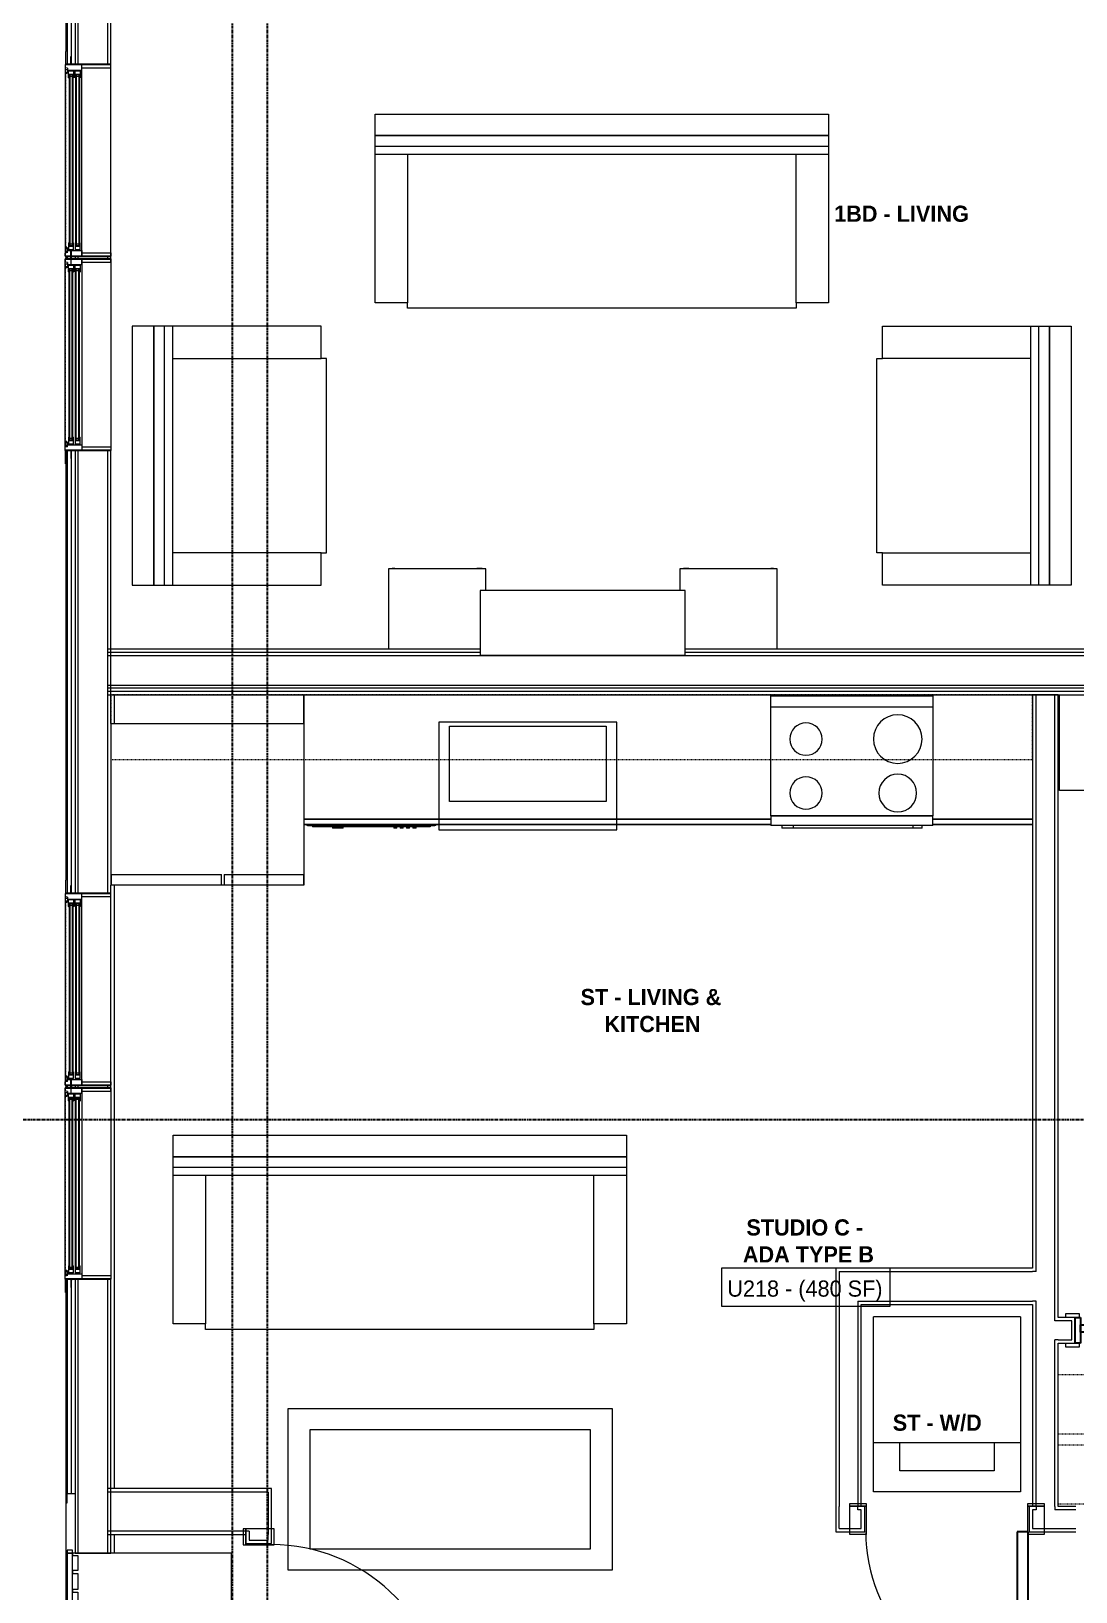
# Model space of a CAD drawing. Header units: inches. Extents: x -4093 to -1777, y 9773 to 12264.
# Drawn here: x -3866.6 to -3673.1, y 10379.7 to 10668.9 of the extents above; entities that cross this region are included whole.
import ezdxf

# ---------------------------------------------------------------- set-up
doc = ezdxf.new("R2010")
doc.units = ezdxf.units.IN
doc.header["$MEASUREMENT"] = 0
doc.linetypes.add('Dash', pattern=[0.25, 0.125, -0.125])
doc.linetypes.add('Grid Line 1_2_', pattern=[0.875, 0.5, -0.125, 0.125, -0.125])
for name, color, linetype, lineweight in [('0-1', 7, 'Continuous', 5), ('0-2', 7, 'Continuous', 9), ('A-AREA-IDEN', 2, 'Continuous', 9), ('A-DETL-GENF', 92, 'Continuous', 18), ('A-DETL-GENF-HDLN', 1, 'Dash', 9), ('A-DOOR-1', 7, 'Continuous', 9), ('A-DOOR-2', 10, 'Continuous', 30), ('A-DOOR-FRAM-1', 10, 'Continuous', 30), ('A-FLOR-1', 7, 'Continuous', 9), ('A-GENM', 5, 'Continuous', 9), ('A-GLAZ', 151, 'Continuous', 18), ('A-GLAZ-1', 151, 'Continuous', 9), ('A-GLAZ-2', 151, 'Continuous', 30), ('A-WALL', 113, 'Continuous', 18), ('A-WALL-1', 7, 'Continuous', 9), ('A-WALL-2', 250, 'Continuous', 18), ('A-WALL-3', 113, 'Continuous', 9), ('I-FURN', 30, 'Continuous', 9), ('I-FURN-1', 7, 'Continuous', 9), ('I-WALL-1', 7, 'Continuous', 9), ('P-SANR-FIXT-1', 7, 'Continuous', 9), ('Q-CASE-1', 7, 'Continuous', 9), ('Q-CASE-HDLN-1', 7, 'Dash', 9), ('Q-SPCQ-1', 7, 'Continuous', 9), ('S-GRID-1', 1, 'Grid Line 1_2_', 30)]:
    doc.layers.add(name, color=color, linetype=linetype, lineweight=lineweight)
doc.styles.add('Century Gothic', font='ufonts.com_century-gothic.ttf', dxfattribs={"height": 3})
doc.styles.add('Century Gothic_B', font='GOTHICB.TTF', dxfattribs={"height": 3})

# ---------------------------------------------------------------- blocks, each defined once
blk = doc.blocks.new('Entertainment_Center_14771 - Entertainment_Center_14771-V1-BACKGROUND - 2ND FLOOR')
at = {"layer": 'I-FURN-1'}
for p, q in [((-18, 10), (-36, 10)), ((-36, 10), (-36, -4.88)), ((-34.85, 10.03), (-35.34, 10.03)), ((-35.34, 10.03), (-35.34, 10)), ((-34.85, 10), (-34.85, 10.03)), ((-18.66, 10.03), (-19.66, 10.03)), ((-19.66, 10.03), (-19.66, 10)), ((-18.66, 10), (-18.66, 10.03)), ((-18, 6), (-18, 10)), ((36, 10), (18, 10)), ((18, 10), (18, 6)), ((18.66, 10.03), (18.66, 10)), ((19.66, 10.03), (18.66, 10.03)), ((19.66, 10), (19.66, 10.03)), ((35.34, 10.03), (34.85, 10.03)), ((34.85, 10.03), (34.85, 10)), ((35.34, 10), (35.34, 10.03)), ((36, -4.88), (36, 10)), ((19, 6), (-19, 6)), ((-19, 6), (-19, -6)), ((19, -6), (19, 6)), ((-19, -6), (19, -6)), ((-19, -6.13), (-19, -6)), ((-19, -6), (19, -6)), ((19, -6.13), (-19, -6.13)), ((19, -6), (19, -6.13))]:
    blk.add_line(p, q, dxfattribs=at)
blk = doc.blocks.new('Couch-Both_Arms-Generic - 1-1372852-BACKGROUND - 2ND FLOOR')
at = {"layer": 'I-FURN'}
for p, q in [((-42, 17.5), (-36, 17.5)), ((-42, -10), (-42, 17.5)), ((-36, 18.5), (36, 18.5)), ((-36, 17.5), (-36, 18.5)), ((-36, 17.5), (-36, -10)), ((36, 18.5), (36, 17.5)), ((36, 17.5), (42, 17.5)), ((36, -10), (36, 17.5)), ((42, 17.5), (42, -10)), ((-42, -10), (42, -10)), ((-42, -13.5), (-42, -10)), ((-42, -11.5), (42, -11.5)), ((42, -10), (42, -13.5)), ((-42, -13.5), (42, -13.5)), ((42, -13.5), (-42, -13.5))]:
    blk.add_line(p, q, dxfattribs=at)
at = {"layer": 'I-FURN-1'}
for p, q in [((-42, -17.5), (-42, -13.5)), ((42, -13.5), (42, -17.5)), ((42, -17.5), (-42, -17.5))]:
    blk.add_line(p, q, dxfattribs=at)
blk = doc.blocks.new('Couch-Both_Arms-Generic - 2-1352635-BACKGROUND - 2ND FLOOR')
at = {"layer": 'I-FURN'}
for p, q in [((-24, 13.5), (24, 13.5)), ((24, 13.5), (-24, 13.5)), ((-24, 13.5), (-24, 10)), ((24, 10), (24, 13.5)), ((-24, 11.5), (24, 11.5)), ((-24, 10), (-24, -17.5)), ((-24, 10), (24, 10)), ((-18, -17.5), (-18, 10)), ((18, 10), (18, -17.5)), ((24, -17.5), (24, 10)), ((-24, -17.5), (-18, -17.5)), ((-18, -17.5), (-18, -18.5)), ((-18, -18.5), (18, -18.5)), ((18, -18.5), (18, -17.5)), ((18, -17.5), (24, -17.5))]:
    blk.add_line(p, q, dxfattribs=at)
at = {"layer": 'I-FURN-1'}
for p, q in [((24, 17.5), (-24, 17.5)), ((-24, 17.5), (-24, 13.5)), ((24, 13.5), (24, 17.5))]:
    blk.add_line(p, q, dxfattribs=at)
blk = doc.blocks.new('Couch-Both_Arms-Generic - 2-1523460-BACKGROUND - 2ND FLOOR')
at = {"layer": 'I-FURN'}
for p, q in [((-24, 17.5), (-18, 17.5)), ((-24, -10), (-24, 17.5)), ((-18, 18.5), (18, 18.5)), ((-18, 17.5), (-18, 18.5)), ((-18, 17.5), (-18, -10)), ((18, 18.5), (18, 17.5)), ((18, 17.5), (24, 17.5)), ((18, -10), (18, 17.5)), ((24, 17.5), (24, -10)), ((-24, -10), (24, -10)), ((-24, -13.5), (-24, -10)), ((-24, -11.5), (24, -11.5)), ((24, -10), (24, -13.5)), ((-24, -13.5), (24, -13.5)), ((24, -13.5), (-24, -13.5))]:
    blk.add_line(p, q, dxfattribs=at)
at = {"layer": 'I-FURN-1'}
for p, q in [((-24, -17.5), (-24, -13.5)), ((24, -13.5), (24, -17.5)), ((24, -17.5), (-24, -17.5))]:
    blk.add_line(p, q, dxfattribs=at)
blk = doc.blocks.new('Table-Coffee - one-1372853-BACKGROUND - 2ND FLOOR')
at = {"layer": 'I-FURN-1'}
for p, q in [((-29.28, 11.25), (30.72, 11.25)), ((-29.28, -18.75), (-29.28, 11.25)), ((30.72, 11.25), (30.72, -18.75)), ((26.72, 7.25), (-25.28, 7.25)), ((-25.28, 7.25), (-25.28, -14.75)), ((26.72, -14.75), (26.72, 7.25)), ((-25.28, -14.75), (26.72, -14.75)), ((30.72, -18.75), (-29.28, -18.75))]:
    blk.add_line(p, q, dxfattribs=at)
blk = doc.blocks.new('SLIDING - FLUSH - SLIDING - FLUSH - 5-0 x 6-8-3203586-BACKGROUND - 2ND FLOOR')
at = {"layer": 'A-DOOR-1'}
for p, q in [((-32.75, 3.25), (-30.25, 3.25)), ((-32.75, 2.5), (-32.75, 3.25)), ((-30.25, 3.25), (-30.25, 2.5)), ((30.25, 3.25), (32.75, 3.25)), ((30.25, 2.5), (30.25, 3.25)), ((32.75, 3.25), (32.75, 2.5)), ((-30.25, 2.5), (-32.75, 2.5)), ((32.75, 2.5), (30.25, 2.5)), ((-32.75, -2.25), (-30.25, -2.25)), ((-32.75, -3), (-32.75, -2.25)), ((-30.25, -2.25), (-30.25, -3)), ((30.25, -2.25), (32.75, -2.25)), ((30.25, -3), (30.25, -2.25)), ((32.75, -2.25), (32.75, -3)), ((-30.25, -3), (-32.75, -3)), ((32.75, -3), (30.25, -3))]:
    blk.add_line(p, q, dxfattribs=at)
at = {"layer": 'A-DOOR-2'}
for p, q in [((-1, -0.88), (-1, 0.5)), ((-1, 0.5), (30, 0.5)), ((30, 0.5), (30, -0.88)), ((-30, -2.25), (-30, -0.88)), ((-30, -0.88), (1, -0.88)), ((1, -2.25), (-30, -2.25)), ((30, -0.88), (-1, -0.88)), ((1, -0.88), (1, -2.25))]:
    blk.add_line(p, q, dxfattribs=at)
at = {"layer": 'A-DOOR-FRAM-1'}
for p, q in [((-31, -2.25), (-31, 2.5)), ((-31, 2.5), (-30, 2.5)), ((-30, 2.5), (-30, -2.25)), ((30, 2.5), (31, 2.5)), ((30, -2.25), (30, 2.5)), ((31, 2.5), (31, -2.25)), ((-30, -2.25), (-31, -2.25)), ((31, -2.25), (30, -2.25))]:
    blk.add_line(p, q, dxfattribs=at)
blk = doc.blocks.new('OD_CW_Closet - OD_CW_Closet-3786599-BACKGROUND - 2ND FLOOR')
at = {"layer": 'Q-CASE-HDLN-1'}
for p, q in [((0.74, -24), (0.74, 0)), ((0.74, 0), (68.99, 0)), ((68.99, 0), (68.99, -24)), ((0.74, -11), (68.99, -11)), ((0.74, -13), (68.99, -13)), ((68.99, -24), (0.74, -24))]:
    blk.add_line(p, q, dxfattribs=at)
blk = doc.blocks.new('SWING - SINGLE - FLUSH - SWING - FLUSH - 2-6 x 6-8 - PASSAGE-4346079-BACKGROUND - 2ND FLOOR')
at = {"layer": 'A-DOOR-1'}
for p, q in [((-18, 2.375), (-18, 2.875)), ((-18, 2.875), (-15, 2.875)), ((-18, 2.375), (-15, 2.375)), ((-18, -2.875), (-18, 2.375)), ((-15, 2.375), (-18, 2.375)), ((-15, 2.875), (-15, 2.375)), ((-15, 2.375), (-15, -2.875)), ((15, 2.375), (15, 2.875)), ((15, 2.875), (18, 2.875)), ((15, 2.375), (18, 2.375)), ((15, -2.875), (15, 2.375)), ((18, 2.375), (15, 2.375)), ((18, 2.875), (18, 2.375)), ((18, 2.375), (18, -2.875)), ((-15, -2.875), (-18, -2.875)), ((18, -2.875), (15, -2.875))]:
    blk.add_line(p, q, dxfattribs=at)
blk.add_arc((15, -2.375), 30.067, 180, 266.18593, dxfattribs=at)
at = {"layer": 'A-DOOR-2'}
for p, q in [((13, -2.375), (13, -32.375)), ((15, -2.375), (13, -2.375)), ((15, -2.375), (15, -32.375)), ((15, -32.375), (13, -32.375))]:
    blk.add_line(p, q, dxfattribs=at)
blk = doc.blocks.new('Stacked Washer and Dryer - 26_x25_ - Private-1352637-BACKGROUND - 2ND FLOOR')
at = {"layer": 'P-SANR-FIXT-1'}
for p, q in [((0, 13.625), (32.4375, 13.625)), ((0, 13.625), (0, -13.625)), ((23.34375, 13.625), (23.34375, -13.625)), ((32.4375, 13.625), (32.4375, -13.625)), ((23.34375, 8.75), (28.53125, 8.75)), ((28.53125, 8.75), (28.53125, -8.75)), ((28.53125, -8.75), (23.34375, -8.75)), ((32.4375, -13.625), (0, -13.625))]:
    blk.add_line(p, q, dxfattribs=at)
blk = doc.blocks.new('Table-Night Stand - 18_ x 18_ x 24_-V51-BACKGROUND - 2ND FLOOR')
at = {"layer": 'I-FURN-1'}
for p, q in [((0.15, 0), (18.15, 0)), ((18.15, 0), (18.15, -17.69))]:
    blk.add_line(p, q, dxfattribs=at)
blk = doc.blocks.new('SWING - SINGLE - FLUSH - SWING - 32_ x 80_ - WITH ACOUSTICAL SEAL-4346071-BACKGROUND - 2ND FLOOR')
at = {"layer": 'A-DOOR-1'}
for p, q in [((-16, 2.87), (-19, 2.87)), ((-19, 2.87), (-19, -2.38)), ((-16, -2.38), (-16, 2.87)), ((19, 2.87), (16, 2.87)), ((16, 2.87), (16, -2.38)), ((19, -2.38), (19, 2.87)), ((-19, -2.38), (-16, -2.38)), ((-16, -2.38), (-19, -2.38)), ((-19, -2.38), (-19, -2.88)), ((-19, -2.88), (-16, -2.88)), ((-16, -2.88), (-16, -2.38)), ((16, -2.38), (19, -2.38)), ((19, -2.38), (16, -2.38)), ((16, -2.38), (16, -2.88)), ((16, -2.88), (19, -2.88)), ((19, -2.88), (19, -2.38))]:
    blk.add_line(p, q, dxfattribs=at)
blk.add_arc((16, 2.37), 32.07, 93.5759, 180, dxfattribs=at)
at = {"layer": 'A-DOOR-2'}
for p, q in [((14, 2.37), (14, 34.38)), ((16, 34.38), (14, 34.38)), ((16, 2.37), (16, 34.38)), ((16, 2.37), (14, 2.37))]:
    blk.add_line(p, q, dxfattribs=at)
blk = doc.blocks.new('OD_CW_Base Cabinet - OD_CW_Base Cabinet-4328933-BACKGROUND - 2ND FLOOR')
at = {"layer": 'Q-CASE-1'}
for p, q in [((0.74, 24), (0.74, 18.71)), ((0.74, 0), (87.29, 0)), ((117.29, 0), (135.79, 0))]:
    blk.add_line(p, q, dxfattribs=at)
blk = doc.blocks.new('OD_CW_Upper Cabinet - OD_CW_Upper Cabinet-4367001-BACKGROUND - 2ND FLOOR')
at = {"layer": 'Q-CASE-HDLN-1'}
for p, q in [((171.54, 24), (0.74, 24)), ((0.74, 24), (0.74, 12)), ((171.54, 12), (171.54, 24)), ((0.74, 12), (171.54, 12))]:
    blk.add_line(p, q, dxfattribs=at)
blk = doc.blocks.new('Refrigerator_-_Side-by-Side_6047 - 36_ X 30_-1372843-BACKGROUND - 2ND FLOOR')
at = {"layer": 'Q-SPCQ-1'}
for p, q in [((-17.88, 15.58), (17.87, 15.58)), ((-17.88, -14.42), (-17.88, 15.58)), ((-17.88, 15.58), (-3.13, 15.58)), ((-17.88, 15.58), (-17.88, 13.58)), ((-3.13, 13.58), (-3.13, 15.58)), ((-2.63, 15.58), (17.87, 15.58)), ((-2.63, 15.58), (-2.63, 13.58)), ((17.87, 15.58), (17.87, -14.42)), ((17.87, 13.58), (17.87, 15.58)), ((-3.13, 13.58), (-17.88, 13.58)), ((17.87, 13.58), (-2.63, 13.58)), ((17.87, -14.42), (-17.88, -14.42))]:
    blk.add_line(p, q, dxfattribs=at)
blk = doc.blocks.new('Stainless Steel Farmhous Kitchen Sink - Stainless Steel Farmhous Kitchen Sink-2443921-BACKGROUND - 2ND FLOOR')
at = {"layer": 'P-SANR-FIXT-1'}
for p, q in [((0, -2.25), (-33, -2.25)), ((-33, -2.25), (-33, -22.2)), ((0, -22.2), (0, -2.25)), ((-31, -16.96), (-31, -3)), ((-31, -3), (-2, -3)), ((-2, -3), (-2, -16.96)), ((-2, -16.96), (-31, -16.96)), ((-33, -22.2), (0, -22.2))]:
    blk.add_line(p, q, dxfattribs=at)
blk = doc.blocks.new('CTR - 1st Phase - Unit Layouts_rvt-1-BACKGROUND - 2ND FLOOR')
at = {"layer": 'A-FLOR-1'}
for p, q in [((-3851.23, 10545.94), (-3851.23, 10540.65)), ((-3851.23, 10510.65), (-3851.23, 10398.84)), ((-3851.23, 10390.34), (-3851.23, 10386.88))]:
    blk.add_line(p, q, dxfattribs=at)
at = {"layer": 'A-WALL-1'}
for p, q in [((-3681.05, 10545.94), (-3681.05, 10439.69)), ((-3676.3, 10545.94), (-3681.05, 10545.94)), ((-3676.3, 10432.94), (-3676.3, 10545.94)), ((-3716.92, 10439.69), (-3717.55, 10439.69)), ((-3717.55, 10439.69), (-3717.55, 10395.56)), ((-3712.8, 10439.69), (-3716.92, 10439.69)), ((-3681.05, 10439.69), (-3712.8, 10439.69)), ((-3712.8, 10395.56), (-3712.8, 10432.94)), ((-3712.8, 10432.94), (-3681.05, 10432.94)), ((-3681.05, 10432.94), (-3681.05, 10395.56)), ((-3676.3, 10430.56), (-3676.3, 10432.94)), ((-3673.17, 10430.56), (-3676.3, 10430.56)), ((-3673.17, 10425.81), (-3673.17, 10430.56)), ((-3676.3, 10425.81), (-3673.17, 10425.81)), ((-3676.3, 10395.56), (-3676.3, 10425.81)), ((-3717.55, 10395.56), (-3717.55, 10391.44)), ((-3712.17, 10395.56), (-3712.8, 10395.56)), ((-3712.17, 10390.81), (-3712.17, 10395.56)), ((-3681.05, 10395.56), (-3681.67, 10395.56)), ((-3681.67, 10395.56), (-3681.67, 10390.81)), ((-3673.05, 10395.56), (-3676.3, 10395.56)), ((-3826.85, 10390.34), (-3826.85, 10388.65)), ((-3826.85, 10388.65), (-3822.1, 10388.65)), ((-3822.1, 10388.65), (-3822.1, 10390.34)), ((-3717.55, 10391.44), (-3717.55, 10390.81)), ((-3717.55, 10390.81), (-3712.17, 10390.81)), ((-3681.67, 10390.81), (-3673.05, 10390.81))]:
    blk.add_line(p, q, dxfattribs=at)
at = {"layer": 'A-WALL-2'}
for p, q in [((-3680.42, 10439.06), (-3680.42, 10545.94)), ((-3676.92, 10433.56), (-3676.92, 10545.94)), ((-3716.92, 10439.06), (-3716.92, 10395.56)), ((-3716.92, 10439.06), (-3713.42, 10439.06)), ((-3713.42, 10439.06), (-3712.8, 10439.06)), ((-3712.8, 10439.06), (-3681.05, 10439.06)), ((-3680.42, 10439.06), (-3681.05, 10439.06)), ((-3713.42, 10433.56), (-3713.42, 10395.56)), ((-3713.42, 10433.56), (-3712.8, 10433.56)), ((-3712.8, 10433.56), (-3681.05, 10433.56)), ((-3680.42, 10433.56), (-3681.05, 10433.56)), ((-3680.42, 10432.94), (-3680.42, 10433.56)), ((-3680.42, 10395.56), (-3680.42, 10432.94)), ((-3676.92, 10432.94), (-3676.92, 10433.56)), ((-3676.92, 10429.94), (-3676.92, 10432.94)), ((-3676.3, 10429.94), (-3676.92, 10429.94)), ((-3673.8, 10429.94), (-3676.3, 10429.94)), ((-3673.8, 10428.19), (-3673.8, 10429.94)), ((-3676.3, 10426.44), (-3676.92, 10426.44)), ((-3676.92, 10395.56), (-3676.92, 10426.44)), ((-3676.3, 10426.44), (-3673.8, 10426.44)), ((-3673.8, 10426.44), (-3673.8, 10428.19)), ((-3822.72, 10398.21), (-3852.47, 10398.21)), ((-3822.72, 10398.21), (-3822.72, 10390.96)), ((-3716.92, 10394.94), (-3716.92, 10395.56)), ((-3716.92, 10391.44), (-3716.92, 10394.94)), ((-3713.42, 10394.94), (-3713.42, 10395.56)), ((-3712.8, 10394.94), (-3713.42, 10394.94)), ((-3712.8, 10393.19), (-3712.8, 10394.94)), ((-3680.42, 10394.94), (-3681.05, 10394.94)), ((-3681.05, 10394.94), (-3681.05, 10393.19)), ((-3680.42, 10395.56), (-3680.42, 10394.94)), ((-3676.92, 10395.56), (-3676.92, 10394.94)), ((-3673.05, 10394.94), (-3676.92, 10394.94)), ((-3712.8, 10391.44), (-3712.8, 10393.19)), ((-3681.05, 10393.19), (-3681.05, 10391.44)), ((-3826.22, 10390.96), (-3852.47, 10390.96)), ((-3826.22, 10390.96), (-3826.22, 10390.34)), ((-3826.22, 10390.34), (-3826.22, 10389.28)), ((-3826.22, 10389.28), (-3824.47, 10389.28)), ((-3824.47, 10389.28), (-3822.72, 10389.28)), ((-3822.72, 10390.96), (-3822.72, 10390.34)), ((-3822.72, 10389.28), (-3822.72, 10390.34)), ((-3716.92, 10391.44), (-3712.8, 10391.44)), ((-3681.05, 10391.44), (-3673.05, 10391.44))]:
    blk.add_line(p, q, dxfattribs=at)
at = {"layer": 'I-WALL-1'}
for p, q in [((-3822.1, 10398.84), (-3852.47, 10398.84)), ((-3852.47, 10398.84), (-3852.47, 10390.34)), ((-3822.1, 10398.21), (-3822.1, 10398.84)), ((-3822.1, 10390.34), (-3822.1, 10398.21)), ((-3852.47, 10390.34), (-3826.85, 10390.34))]:
    blk.add_line(p, q, dxfattribs=at)
at = {"layer": 'Q-CASE-1'}
for p, q in [((-3816.1, 10540.65), (-3816.1, 10545.94)), ((-3729.55, 10522.94), (-3816.1, 10522.94)), ((-3816.1, 10522.94), (-3729.55, 10522.94)), ((-3729.55, 10521.94), (-3816.1, 10521.94)), ((-3681.05, 10522.94), (-3699.55, 10522.94)), ((-3699.55, 10522.94), (-3681.05, 10522.94)), ((-3681.05, 10521.94), (-3699.55, 10521.94))]:
    blk.add_line(p, q, dxfattribs=at)
at = {"layer": 'Q-SPCQ-1'}
for p, q in [((-3729.55, 10543.75), (-3729.55, 10545.75)), ((-3729.55, 10545.75), (-3699.55, 10545.75)), ((-3699.55, 10545.75), (-3699.55, 10543.75)), ((-3729.55, 10523.5), (-3729.55, 10543.75)), ((-3729.55, 10543.75), (-3699.55, 10543.75)), ((-3699.55, 10543.75), (-3699.55, 10523.5)), ((-3815.6, 10521.94), (-3815.6, 10521.92)), ((-3815.4, 10521.72), (-3792.67, 10521.72)), ((-3814.51, 10521.72), (-3814.51, 10521.47)), ((-3792.69, 10521.72), (-3792.69, 10521.47)), ((-3792.67, 10521.72), (-3791.8, 10521.72)), ((-3791.6, 10521.92), (-3791.6, 10521.94)), ((-3729.55, 10523.5), (-3699.55, 10523.5)), ((-3729.55, 10523.5), (-3729.55, 10521.75)), ((-3699.55, 10523.5), (-3729.55, 10523.5)), ((-3699.55, 10521.75), (-3729.55, 10521.75)), ((-3727.55, 10521.75), (-3727.55, 10521.25)), ((-3725.42, 10521.75), (-3725.42, 10521.25)), ((-3703.16, 10521.25), (-3703.16, 10521.75)), ((-3701.55, 10521.25), (-3701.55, 10521.75)), ((-3699.55, 10521.75), (-3699.55, 10523.5)), ((-3792.69, 10521.47), (-3814.51, 10521.47)), ((-3810.77, 10521.47), (-3810.77, 10521.22)), ((-3809.79, 10521.22), (-3810.77, 10521.22)), ((-3808.81, 10521.22), (-3809.79, 10521.22)), ((-3808.81, 10521.22), (-3808.81, 10521.47)), ((-3799.45, 10521.47), (-3799.45, 10521.22)), ((-3798.86, 10521.22), (-3799.45, 10521.22)), ((-3798.86, 10521.22), (-3798.86, 10521.47)), ((-3798.27, 10521.47), (-3798.27, 10521.22)), ((-3797.68, 10521.22), (-3798.27, 10521.22)), ((-3797.68, 10521.22), (-3797.68, 10521.47)), ((-3797.09, 10521.47), (-3797.09, 10521.22)), ((-3796.5, 10521.22), (-3797.09, 10521.22)), ((-3796.5, 10521.22), (-3796.5, 10521.47)), ((-3795.91, 10521.47), (-3795.91, 10521.22)), ((-3795.31, 10521.22), (-3795.91, 10521.22)), ((-3795.31, 10521.22), (-3795.31, 10521.47)), ((-3725.42, 10521.25), (-3727.55, 10521.25)), ((-3703.16, 10521.25), (-3725.42, 10521.25)), ((-3701.55, 10521.25), (-3703.16, 10521.25))]:
    blk.add_line(p, q, dxfattribs=at)
for centre, radius, start, end in [((-3706.05, 10537.75), 4.5, 360, 180), ((-3723.05, 10537.75), 3, 360, 180), ((-3723.05, 10537.75), 3, 180, 360), ((-3706.05, 10537.75), 4.5, 180, 360), ((-3723.05, 10527.75), 3, 360, 180), ((-3706.05, 10527.75), 3.5, 360, 180), ((-3723.05, 10527.75), 3, 180, 360), ((-3706.05, 10527.75), 3.5, 180, 360), ((-3815.4, 10521.92), 0.197, 180, 270), ((-3815.4, 10521.92), 0.197, 195, 255), ((-3792.67, 10522.8), 1.07, 270, 306.3436), ((-3791.8, 10521.92), 0.197, 270, 0)]:
    blk.add_arc(centre, radius, start, end, dxfattribs=at)
at = {"layer": '0-2'}
for name, p, rotation in [('Couch-Both_Arms-Generic - 1-1372852-BACKGROUND - 2ND FLOOR', (-3760.9, 10636.09), 180), ('Couch-Both_Arms-Generic - 2-1352635-BACKGROUND - 2ND FLOOR', (-3830.4, 10590.26), 89.99999999994968), ('Couch-Both_Arms-Generic - 2-1523460-BACKGROUND - 2ND FLOOR', (-3691.4, 10590.26), 89.99999999996562), ('Table-Night Stand - 18_ x 18_ x 24_-V51-BACKGROUND - 2ND FLOOR', (-3657.9, 10528.25), 180), ('Refrigerator_-_Side-by-Side_6047 - 36_ X 30_-1372843-BACKGROUND - 2ND FLOOR', (-3833.97, 10526.23), 180), ('Couch-Both_Arms-Generic - 1-1372852-BACKGROUND - 2ND FLOOR', (-3798.34, 10446.86), 180), ('Stacked Washer and Dryer - 26_x25_ - Private-1352637-BACKGROUND - 2ND FLOOR', (-3696.92, 10430.69), 269.9999999999937), ('SLIDING - FLUSH - SLIDING - FLUSH - 5-0 x 6-8-3203586-BACKGROUND - 2ND FLOOR', (-3642.17, 10428.31), 180), ('SWING - SINGLE - FLUSH - SWING - 32_ x 80_ - WITH ACOUSTICAL SEAL-4346071-BACKGROUND - 2ND FLOOR', (-3824.47, 10372.4), 269.9999999999901)]:
    blk.add_blockref(name, p, dxfattribs=dict(at, rotation=rotation))
for name, p in [('Entertainment_Center_14771 - Entertainment_Center_14771-V1-BACKGROUND - 2ND FLOOR', (-3764.41, 10559.31)), ('OD_CW_Upper Cabinet - OD_CW_Upper Cabinet-4367001-BACKGROUND - 2ND FLOOR', (-3852.59, 10521.94)), ('OD_CW_Base Cabinet - OD_CW_Base Cabinet-4328933-BACKGROUND - 2ND FLOOR', (-3816.84, 10521.94)), ('Stainless Steel Farmhous Kitchen Sink - Stainless Steel Farmhous Kitchen Sink-2443921-BACKGROUND - 2ND FLOOR', (-3758.1, 10543.16)), ('OD_CW_Closet - OD_CW_Closet-3786599-BACKGROUND - 2ND FLOOR', (-3677.04, 10419.98)), ('Table-Coffee - one-1372853-BACKGROUND - 2ND FLOOR', (-3789.7, 10402.46)), ('SWING - SINGLE - FLUSH - SWING - FLUSH - 2-6 x 6-8 - PASSAGE-4346079-BACKGROUND - 2ND FLOOR', (-3696.92, 10393.19))]:
    blk.add_blockref(name, p, dxfattribs=at)
blk = doc.blocks.new('CTR - 1st Phase - Common Walls_rvt-1-BACKGROUND - 2ND FLOOR')
at = {"layer": 'A-WALL-2'}
for p, q in [((-3783.41, 10553.81), (-3852.47, 10553.81)), ((-3487.3, 10553.81), (-3745.41, 10553.81)), ((-3783.41, 10553.19), (-3852.47, 10553.19)), ((-3487.3, 10553.19), (-3745.41, 10553.19)), ((-3487.3, 10547.69), (-3852.47, 10547.69)), ((-3487.3, 10547.19), (-3852.47, 10547.19)), ((-3487.3, 10546.56), (-3852.47, 10546.56))]:
    blk.add_line(p, q, dxfattribs=at)
at = {"layer": 'I-WALL-1'}
for p, q in [((-3783.41, 10554.44), (-3852.47, 10554.44)), ((-3852.47, 10554.44), (-3852.47, 10545.94)), ((-3487.3, 10554.44), (-3745.41, 10554.44)), ((-3852.47, 10545.94), (-3487.3, 10545.94))]:
    blk.add_line(p, q, dxfattribs=at)
blk = doc.blocks.new('CTR - 1st Phase - Structure_rvt-1-BACKGROUND - 2ND FLOOR')
at = {"layer": 'S-GRID-1'}
for p, q in [((-3829.32, 9772.61), (-3829.32, 12247.5)), ((-3822.82, 9772.61), (-3822.82, 12247.5)), ((-1777.25, 10467.19), (-4076.95, 10467.19))]:
    blk.add_line(p, q, dxfattribs=at)
blk = doc.blocks.new('Window-Double_Hung-Marvin-Essential - 2-WIDE _TEMP ALL LOW_ ESDH3066-3454268-BACKGROUND - 2ND FLOOR')
at = {"layer": 'A-DETL-GENF'}
for p, q in [((-19.25, 3.23), (-19.25, 3.19)), ((-17.75, 3.23), (-19.25, 3.23)), ((-19.25, 3.19), (-17.9, 3.19)), ((-17.9, 3.19), (-17.9, 3.08)), ((-17.9, 3.08), (-17.75, 3.08)), ((-17.75, 4.28), (-17.16, 4.28)), ((-17.75, 4.28), (-17.75, 1.19)), ((-17.08, 3.87), (-17.16, 4.28)), ((-17.08, 3.87), (-16.19, 3.87)), ((-16.85, 4.25), (-16.85, 3.87)), ((-16.3, 4.25), (-16.85, 4.25)), ((-16.38, 3.77), (-16.72, 3.77)), ((-16.72, 3.77), (-16.72, 1.19)), ((-15.34, 3.69), (-16.56, 3.69)), ((-16.56, 2.75), (-16.56, 3.69)), ((-16.38, 3.87), (-16.38, 3.77)), ((-16.3, 4.01), (-16.3, 4.25)), ((-16.18, 4.01), (-16.3, 4.01)), ((-16.19, 3.97), (-16.1, 3.97)), ((-16.19, 3.87), (-16.19, 3.97)), ((-16.18, 4.22), (-16.1, 4.22)), ((-16.18, 4.22), (-16.18, 4.01)), ((-16.1, 3.97), (-16.1, 4.22)), ((-15.94, 2.87), (-15.94, 3.59)), ((-15.94, 3.59), (-15.28, 3.59)), ((15.84, 3.57), (-15.84, 3.57)), ((-15.84, 2.88), (-15.84, 3.57)), ((15.84, 3.45), (-15.84, 3.45)), ((15.84, 3.01), (-15.84, 3.01)), ((-15.54, 3.01), (-15.54, 3.45)), ((-15.34, 3.69), (-15.28, 3.63)), ((-15.28, 3.59), (-15.28, 3.63)), ((15.34, 3.69), (15.28, 3.63)), ((15.28, 3.59), (15.28, 3.63)), ((15.94, 3.59), (15.28, 3.59)), ((15.34, 3.69), (16.56, 3.69)), ((15.54, 3.01), (15.54, 3.45)), ((15.84, 2.88), (15.84, 3.57)), ((15.94, 2.87), (15.94, 3.59)), ((16.18, 4.22), (16.1, 4.22)), ((16.1, 3.97), (16.1, 4.22)), ((16.19, 3.97), (16.1, 3.97)), ((16.18, 4.22), (16.18, 4.01)), ((16.18, 4.01), (16.3, 4.01)), ((16.19, 3.87), (16.19, 3.97)), ((17.08, 3.87), (16.19, 3.87)), ((16.3, 4.01), (16.3, 4.25)), ((16.3, 4.25), (16.85, 4.25)), ((16.38, 3.87), (16.38, 3.77)), ((16.38, 3.77), (16.72, 3.77)), ((16.56, 2.75), (16.56, 3.69)), ((16.72, 3.77), (16.72, 1.19)), ((16.85, 4.25), (16.85, 3.87)), ((17.08, 3.87), (17.16, 4.28)), ((17.75, 4.28), (17.16, 4.28)), ((17.75, 4.28), (17.75, 1.19)), ((17.75, 3.23), (19.25, 3.23)), ((17.9, 3.08), (17.75, 3.08)), ((17.9, 3.19), (17.9, 3.08)), ((19.25, 3.19), (17.9, 3.19)), ((19.25, 3.23), (19.25, 3.19)), ((-16.72, 1.19), (-17.75, 1.19)), ((-16.56, 2.75), (-15.34, 2.75)), ((-15.34, 2.47), (-16.56, 2.47)), ((-16.56, 1.53), (-16.56, 2.47)), ((-16.56, 1.53), (-15.34, 1.53)), ((-15.28, 2.87), (-15.94, 2.87)), ((-15.94, 1.65), (-15.94, 2.37)), ((-15.94, 2.37), (-15.28, 2.37)), ((-15.28, 1.65), (-15.94, 1.65)), ((15.84, 2.88), (-15.84, 2.88)), ((15.84, 2.35), (-15.84, 2.35)), ((-15.84, 1.66), (-15.84, 2.35)), ((15.84, 2.23), (-15.84, 2.23)), ((15.84, 1.79), (-15.84, 1.79)), ((15.84, 1.66), (-15.84, 1.66)), ((-15.54, 1.79), (-15.54, 2.23)), ((-15.34, 2.75), (-15.28, 2.81)), ((-15.34, 2.47), (-15.28, 2.41)), ((-15.34, 1.53), (-15.28, 1.59)), ((-15.28, 2.81), (-15.28, 2.87)), ((-15.28, 2.37), (-15.28, 2.41)), ((-15.28, 1.59), (-15.28, 1.65)), ((15.28, 2.81), (15.28, 2.87)), ((15.28, 2.87), (15.94, 2.87)), ((15.34, 2.75), (15.28, 2.81)), ((15.34, 2.47), (15.28, 2.41)), ((15.28, 2.37), (15.28, 2.41)), ((15.94, 2.37), (15.28, 2.37)), ((15.28, 1.59), (15.28, 1.65)), ((15.28, 1.65), (15.94, 1.65)), ((15.34, 1.53), (15.28, 1.59)), ((16.56, 2.75), (15.34, 2.75)), ((15.34, 2.47), (16.56, 2.47)), ((16.56, 1.53), (15.34, 1.53)), ((15.54, 1.79), (15.54, 2.23)), ((15.84, 1.66), (15.84, 2.35)), ((15.94, 1.65), (15.94, 2.37)), ((16.56, 1.53), (16.56, 2.47)), ((16.72, 1.19), (17.75, 1.19))]:
    blk.add_line(p, q, dxfattribs=at)
at = {"layer": 'A-DETL-GENF-HDLN'}
blk.add_line((16.1, 4.22), (-16.5, 4.22), dxfattribs=at)
at = {"layer": 'A-GLAZ'}
for p, q in [((-17.13, 1.16), (-17.13, -4.19)), ((17.12, -4.19), (17.12, 1.16)), ((-17.13, -4.19), (-17.75, -4.19)), ((17.12, -4.19), (17.75, -4.19))]:
    blk.add_line(p, q, dxfattribs=at)
at = {"layer": 'A-GLAZ-1'}
for p, q in [((17.75, 4.28), (-17.75, 4.28)), ((20.21, 4.25), (17.75, 4.25)), ((17.75, 4.19), (20.21, 4.19)), ((20.21, 4.19), (20.21, 4.25)), ((-17.75, 1.19), (17.75, 1.19)), ((-17.75, -4.19), (17.75, -4.19))]:
    blk.add_line(p, q, dxfattribs=at)
at = {"layer": 'A-GLAZ-2'}
for p, q in [((-17.75, 4.28), (-17.75, 1.19)), ((17.75, 1.19), (17.75, 4.28)), ((-17.75, 1.16), (-17.75, -4.19)), ((17.75, -4.19), (17.75, 1.16))]:
    blk.add_line(p, q, dxfattribs=at)
blk = doc.blocks.new('V-Series_EWC4_SPVU_RFA_2015 - 2ND AND 3RD FLOOR-2226480-BACKGROUND - 2ND FLOOR')
at = {"layer": 'A-GENM'}
for p, q in [((-3859.97, 11740.34), (-3859.97, 11739.78)), ((-3858.97, 11740.34), (-3859.97, 11740.34)), ((-3859.97, 11739.78), (-3859.97, 11711.9)), ((-3858.97, 11739.78), (-3859.97, 11739.78)), ((-3859.97, 11739.78), (-3858.97, 11739.78)), ((-3858.97, 11739.78), (-3858.97, 11740.34)), ((-3858.97, 11711.9), (-3858.97, 11739.78)), ((-3829.54, 11739.78), (-3858.97, 11739.78)), ((-3858.97, 11739.78), (-3858.97, 11739.34)), ((-3858.97, 11739.34), (-3857.97, 11739.34)), ((-3857.97, 11739.34), (-3857.97, 11736.54)), ((-3829.54, 11711.9), (-3829.54, 11739.78)), ((-3857.97, 11736.54), (-3858.97, 11736.54)), ((-3858.97, 11736.54), (-3858.97, 11736.04)), ((-3858.97, 11736.04), (-3857.97, 11736.04)), ((-3857.97, 11736.04), (-3857.97, 11733.06)), ((-3857.97, 11733.06), (-3858.97, 11733.06)), ((-3858.97, 11733.06), (-3858.97, 11732.56)), ((-3858.97, 11732.56), (-3857.97, 11732.56)), ((-3857.97, 11732.56), (-3857.97, 11729.57)), ((-3857.97, 11729.57), (-3858.97, 11729.57)), ((-3858.97, 11729.57), (-3858.97, 11729.07)), ((-3858.97, 11729.07), (-3857.97, 11729.07)), ((-3857.97, 11729.07), (-3857.97, 11726.09)), ((-3857.97, 11726.09), (-3858.97, 11726.09)), ((-3858.97, 11726.09), (-3858.97, 11725.59)), ((-3858.97, 11725.59), (-3857.97, 11725.59)), ((-3857.97, 11725.59), (-3857.97, 11722.61)), ((-3857.97, 11722.61), (-3858.97, 11722.61)), ((-3858.97, 11722.61), (-3858.97, 11722.11)), ((-3858.97, 11722.11), (-3857.97, 11722.11)), ((-3857.97, 11722.11), (-3857.97, 11719.12)), ((-3857.97, 11719.12), (-3858.97, 11719.12)), ((-3858.97, 11719.12), (-3858.97, 11718.62)), ((-3858.97, 11718.62), (-3857.97, 11718.62)), ((-3857.97, 11718.62), (-3857.97, 11715.64)), ((-3857.97, 11715.64), (-3858.97, 11715.64)), ((-3858.97, 11715.64), (-3858.97, 11715.14)), ((-3858.97, 11715.14), (-3857.97, 11715.14)), ((-3857.97, 11715.14), (-3857.97, 11712.34)), ((-3859.97, 11711.9), (-3858.97, 11711.9)), ((-3859.97, 11711.9), (-3859.97, 11711.34)), ((-3858.97, 11711.9), (-3859.97, 11711.9)), ((-3859.97, 11711.34), (-3858.97, 11711.34)), ((-3857.97, 11712.34), (-3858.97, 11712.34)), ((-3858.97, 11712.34), (-3858.97, 11711.9)), ((-3858.97, 11711.34), (-3858.97, 11711.9)), ((-3858.97, 11711.9), (-3829.54, 11711.9))]:
    blk.add_line(p, q, dxfattribs=at)
blk = doc.blocks.new('Perforated Panel at Magic-Pak - hvac panel - 2nd floor 2-2702973-BACKGROUND - 2ND FLOOR')
at = {"layer": 'A-GLAZ-1'}
for p, q in [((19.01, 4.19), (-19.01, 4.19)), ((-19.01, 4.12), (19.01, 4.12))]:
    blk.add_line(p, q, dxfattribs=at)
blk = doc.blocks.new('Window-Double_Hung-Marvin-Essential - 2-WIDE _TEMP ALL LOW_ ESDH3066-3454271-BACKGROUND - 2ND FLOOR')
at = {"layer": 'A-DETL-GENF'}
for p, q in [((-16.72, -1.19), (-17.75, -1.19)), ((-17.75, -4.28), (-17.75, -1.19)), ((-16.72, -3.77), (-16.72, -1.19)), ((-16.56, -1.53), (-15.34, -1.53)), ((-16.56, -1.53), (-16.56, -2.47)), ((-15.34, -2.47), (-16.56, -2.47)), ((-16.56, -2.75), (-15.34, -2.75)), ((-16.56, -2.75), (-16.56, -3.69)), ((-15.28, -1.65), (-15.94, -1.65)), ((-15.94, -1.65), (-15.94, -2.37)), ((-15.94, -2.37), (-15.28, -2.37)), ((-15.28, -2.87), (-15.94, -2.87)), ((-15.94, -2.87), (-15.94, -3.59)), ((15.84, -1.66), (-15.84, -1.66)), ((-15.84, -1.66), (-15.84, -2.35)), ((15.84, -1.79), (-15.84, -1.79)), ((15.84, -2.23), (-15.84, -2.23)), ((15.84, -2.35), (-15.84, -2.35)), ((15.84, -2.88), (-15.84, -2.88)), ((-15.84, -2.88), (-15.84, -3.57)), ((-15.54, -1.79), (-15.54, -2.23)), ((-15.34, -1.53), (-15.28, -1.59)), ((-15.34, -2.47), (-15.28, -2.41)), ((-15.34, -2.75), (-15.28, -2.81)), ((-15.28, -1.59), (-15.28, -1.65)), ((-15.28, -2.37), (-15.28, -2.41)), ((-15.28, -2.81), (-15.28, -2.87)), ((15.34, -1.53), (15.28, -1.59)), ((15.28, -1.59), (15.28, -1.65)), ((15.28, -1.65), (15.94, -1.65)), ((15.28, -2.37), (15.28, -2.41)), ((15.94, -2.37), (15.28, -2.37)), ((15.34, -2.47), (15.28, -2.41)), ((15.34, -2.75), (15.28, -2.81)), ((15.28, -2.81), (15.28, -2.87)), ((15.28, -2.87), (15.94, -2.87)), ((16.56, -1.53), (15.34, -1.53)), ((15.34, -2.47), (16.56, -2.47)), ((16.56, -2.75), (15.34, -2.75)), ((15.54, -1.79), (15.54, -2.23)), ((15.84, -1.66), (15.84, -2.35)), ((15.84, -2.88), (15.84, -3.57)), ((15.94, -1.65), (15.94, -2.37)), ((15.94, -2.87), (15.94, -3.59)), ((16.56, -1.53), (16.56, -2.47)), ((16.56, -2.75), (16.56, -3.69)), ((16.72, -3.77), (16.72, -1.19)), ((16.72, -1.19), (17.75, -1.19)), ((17.75, -4.28), (17.75, -1.19)), ((-19.25, -3.23), (-19.25, -3.19)), ((-19.25, -3.19), (-17.9, -3.19)), ((-17.75, -3.23), (-19.25, -3.23)), ((-17.9, -3.19), (-17.9, -3.08)), ((-17.9, -3.08), (-17.75, -3.08)), ((-17.75, -4.28), (-17.16, -4.28)), ((-17.08, -3.87), (-17.16, -4.28)), ((-17.08, -3.87), (-16.19, -3.87)), ((-16.85, -4.25), (-16.85, -3.87)), ((-16.3, -4.25), (-16.85, -4.25)), ((-16.38, -3.77), (-16.72, -3.77)), ((-15.34, -3.69), (-16.56, -3.69)), ((-16.38, -3.87), (-16.38, -3.77)), ((-16.18, -4.01), (-16.3, -4.01)), ((-16.3, -4.01), (-16.3, -4.25)), ((-16.19, -3.87), (-16.19, -3.97)), ((-16.19, -3.97), (-16.1, -3.97)), ((-16.18, -4.22), (-16.18, -4.01)), ((-16.18, -4.22), (-16.1, -4.22)), ((-16.1, -3.97), (-16.1, -4.22)), ((-15.94, -3.59), (-15.28, -3.59)), ((15.84, -3.01), (-15.84, -3.01)), ((15.84, -3.45), (-15.84, -3.45)), ((15.84, -3.57), (-15.84, -3.57)), ((-15.54, -3.01), (-15.54, -3.45)), ((-15.34, -3.69), (-15.28, -3.63)), ((-15.28, -3.59), (-15.28, -3.63)), ((15.28, -3.59), (15.28, -3.63)), ((15.94, -3.59), (15.28, -3.59)), ((15.34, -3.69), (15.28, -3.63)), ((15.34, -3.69), (16.56, -3.69)), ((15.54, -3.01), (15.54, -3.45)), ((16.19, -3.97), (16.1, -3.97)), ((16.1, -3.97), (16.1, -4.22)), ((16.18, -4.22), (16.1, -4.22)), ((16.18, -4.22), (16.18, -4.01)), ((16.18, -4.01), (16.3, -4.01)), ((17.08, -3.87), (16.19, -3.87)), ((16.19, -3.87), (16.19, -3.97)), ((16.3, -4.01), (16.3, -4.25)), ((16.3, -4.25), (16.85, -4.25)), ((16.38, -3.87), (16.38, -3.77)), ((16.38, -3.77), (16.72, -3.77)), ((16.85, -4.25), (16.85, -3.87)), ((17.08, -3.87), (17.16, -4.28)), ((17.75, -4.28), (17.16, -4.28)), ((17.9, -3.08), (17.75, -3.08)), ((17.75, -3.23), (19.25, -3.23)), ((17.9, -3.19), (17.9, -3.08)), ((19.25, -3.19), (17.9, -3.19)), ((19.25, -3.23), (19.25, -3.19))]:
    blk.add_line(p, q, dxfattribs=at)
at = {"layer": 'A-DETL-GENF-HDLN'}
blk.add_line((16.1, -4.22), (-16.5, -4.22), dxfattribs=at)
at = {"layer": 'A-GLAZ'}
for p, q in [((-17.13, 4.19), (-17.75, 4.19)), ((-17.13, -1.16), (-17.13, 4.19)), ((17.12, 4.19), (17.75, 4.19)), ((17.12, 4.19), (17.12, -1.16))]:
    blk.add_line(p, q, dxfattribs=at)
at = {"layer": 'A-GLAZ-1'}
for p, q in [((-17.75, 4.19), (17.75, 4.19)), ((-17.75, -1.19), (17.75, -1.19)), ((17.75, -4.28), (-17.75, -4.28)), ((17.75, -4.19), (20.21, -4.19)), ((20.21, -4.25), (17.75, -4.25)), ((20.21, -4.19), (20.21, -4.25))]:
    blk.add_line(p, q, dxfattribs=at)
at = {"layer": 'A-GLAZ-2'}
for p, q in [((-17.75, -1.16), (-17.75, 4.19)), ((17.75, 4.19), (17.75, -1.16)), ((-17.75, -4.28), (-17.75, -1.19)), ((17.75, -1.19), (17.75, -4.28))]:
    blk.add_line(p, q, dxfattribs=at)

msp = doc.modelspace()

# ---------------------------------------------------------------- linework, layer by layer
at = {"layer": 'A-AREA-IDEN', "flags": 128}
msp.add_lwpolyline([(-3738.63, 10439.75), (-3707.54, 10439.75), (-3707.54, 10432.59), (-3738.63, 10432.59)], close=True, dxfattribs=at)
at = {"layer": 'A-WALL'}
for p, q in [((-3857.97, 10713.5), (-3857.97, 10662.74)), ((-3852.47, 10713.5), (-3852.47, 10662.74)), ((-3859.97, 10702.23), (-3859.97, 10662.74)), ((-3859.22, 10702.23), (-3859.22, 10662.74)), ((-3858.47, 10702.23), (-3858.47, 10662.74)), ((-3859.97, 10627.24), (-3859.97, 10626.74)), ((-3859.22, 10627.24), (-3859.22, 10626.74)), ((-3858.47, 10627.24), (-3858.47, 10626.74)), ((-3857.97, 10627.24), (-3857.97, 10626.74)), ((-3852.47, 10627.24), (-3852.47, 10626.74)), ((-3859.97, 10591.24), (-3859.97, 10509.14)), ((-3859.22, 10591.24), (-3859.22, 10509.14)), ((-3858.47, 10591.24), (-3858.47, 10509.14)), ((-3857.97, 10591.24), (-3857.97, 10509.14)), ((-3852.47, 10591.24), (-3852.47, 10509.14)), ((-3859.97, 10473.64), (-3859.97, 10473.14)), ((-3859.22, 10473.64), (-3859.22, 10473.14)), ((-3858.47, 10473.64), (-3858.47, 10473.14)), ((-3857.97, 10473.64), (-3857.97, 10473.14)), ((-3852.47, 10473.64), (-3852.47, 10473.14)), ((-3859.97, 10437.64), (-3859.97, 10397.96)), ((-3859.22, 10437.64), (-3859.22, 10397.96)), ((-3858.47, 10437.64), (-3858.47, 10397.96)), ((-3857.97, 10437.64), (-3857.97, 10386.88)), ((-3852.47, 10437.64), (-3852.47, 10386.88))]:
    msp.add_line(p, q, dxfattribs=at)
at = {"layer": 'A-WALL-3'}
for p, q in [((-3851.85, 10662.74), (-3851.85, 10713.5)), ((-3860.22, 10703.98), (-3860.22, 10665.2)), ((-3857.22, 10662.74), (-3857.19, 10662.74)), ((-3860.22, 10627.24), (-3860.22, 10626.74)), ((-3857.19, 10627.24), (-3857.22, 10627.24)), ((-3857.22, 10626.74), (-3857.19, 10626.74)), ((-3851.85, 10626.74), (-3851.85, 10627.24)), ((-3857.19, 10591.24), (-3857.22, 10591.24)), ((-3851.85, 10540.65), (-3851.85, 10591.24)), ((-3860.22, 10588.78), (-3860.22, 10511.6)), ((-3851.85, 10509.14), (-3851.85, 10510.65)), ((-3857.22, 10509.14), (-3857.19, 10509.14)), ((-3860.22, 10473.64), (-3860.22, 10473.14)), ((-3857.19, 10473.64), (-3857.22, 10473.64)), ((-3857.22, 10473.14), (-3857.19, 10473.14)), ((-3851.85, 10473.14), (-3851.85, 10473.64)), ((-3860.22, 10435.18), (-3860.22, 10396.21)), ((-3857.19, 10437.64), (-3857.22, 10437.64)), ((-3851.85, 10386.88), (-3851.85, 10437.64)), ((-3859.97, 10396.21), (-3859.97, 10397.96)), ((-3859.97, 10397.96), (-3858.47, 10397.96)), ((-3858.47, 10397.96), (-3858.47, 10386.88)), ((-3860.22, 10396.21), (-3859.97, 10396.21)), ((-3858.47, 10386.88), (-3851.85, 10386.88))]:
    msp.add_line(p, q, dxfattribs=at)

# ---------------------------------------------------------------- block references
at = {"layer": '0-1'}
for name in ['CTR - 1st Phase - Structure_rvt-1-BACKGROUND - 2ND FLOOR', 'CTR - 1st Phase - Unit Layouts_rvt-1-BACKGROUND - 2ND FLOOR', 'CTR - 1st Phase - Common Walls_rvt-1-BACKGROUND - 2ND FLOOR']:
    msp.add_blockref(name, (0, 0), dxfattribs=at)
at = {"layer": 'A-GENM'}
msp.add_blockref('V-Series_EWC4_SPVU_RFA_2015 - 2ND AND 3RD FLOOR-2226480-BACKGROUND - 2ND FLOOR', (0, -1352.9), dxfattribs=at)
at = {"layer": 'A-GLAZ-1'}
for name, p, rotation in [('Window-Double_Hung-Marvin-Essential - 2-WIDE _TEMP ALL LOW_ ESDH3066-3454268-BACKGROUND - 2ND FLOOR', (-3856.04, 10644.99), 89.99999999999991), ('Window-Double_Hung-Marvin-Essential - 2-WIDE _TEMP ALL LOW_ ESDH3066-3454271-BACKGROUND - 2ND FLOOR', (-3856.04, 10608.99), 269.9999999999999), ('Window-Double_Hung-Marvin-Essential - 2-WIDE _TEMP ALL LOW_ ESDH3066-3454268-BACKGROUND - 2ND FLOOR', (-3856.04, 10491.39), 89.99999999999991), ('Window-Double_Hung-Marvin-Essential - 2-WIDE _TEMP ALL LOW_ ESDH3066-3454271-BACKGROUND - 2ND FLOOR', (-3856.04, 10455.39), 269.9999999999999), ('Perforated Panel at Magic-Pak - hvac panel - 2nd floor 2-2702973-BACKGROUND - 2ND FLOOR', (-3856.04, 10377.2), 89.99999999999991)]:
    msp.add_blockref(name, p, dxfattribs=dict(at, rotation=rotation))

# ---------------------------------------------------------------- texts
at = {"layer": 'A-AREA-IDEN', "char_height": 3, "attachment_point": 1}
for s, insert, width, style in [('1BD - LIVING', (-3717.83, 10636.62), 31.411, 'Century Gothic_B'), ('ST - LIVING &', (-3764.83, 10491.45), 31.613, 'Century Gothic_B'), ('KITCHEN', (-3760.41, 10486.45), 20.907, 'Century Gothic_B'), ('STUDIO C -', (-3734.09, 10448.75), 26.563, 'Century Gothic_B'), ('ADA TYPE B', (-3734.75, 10443.75), 28.179, 'Century Gothic_B'), ('U218 - (480 SF)', (-3737.63, 10437.42), 35.148, 'Century Gothic'), ('ST - W/D', (-3706.97, 10412.57), 20.402, 'Century Gothic_B')]:
    msp.add_mtext(s, dxfattribs=dict(at, insert=insert, width=width, style=style))

doc.saveas('drawing.dxf')
